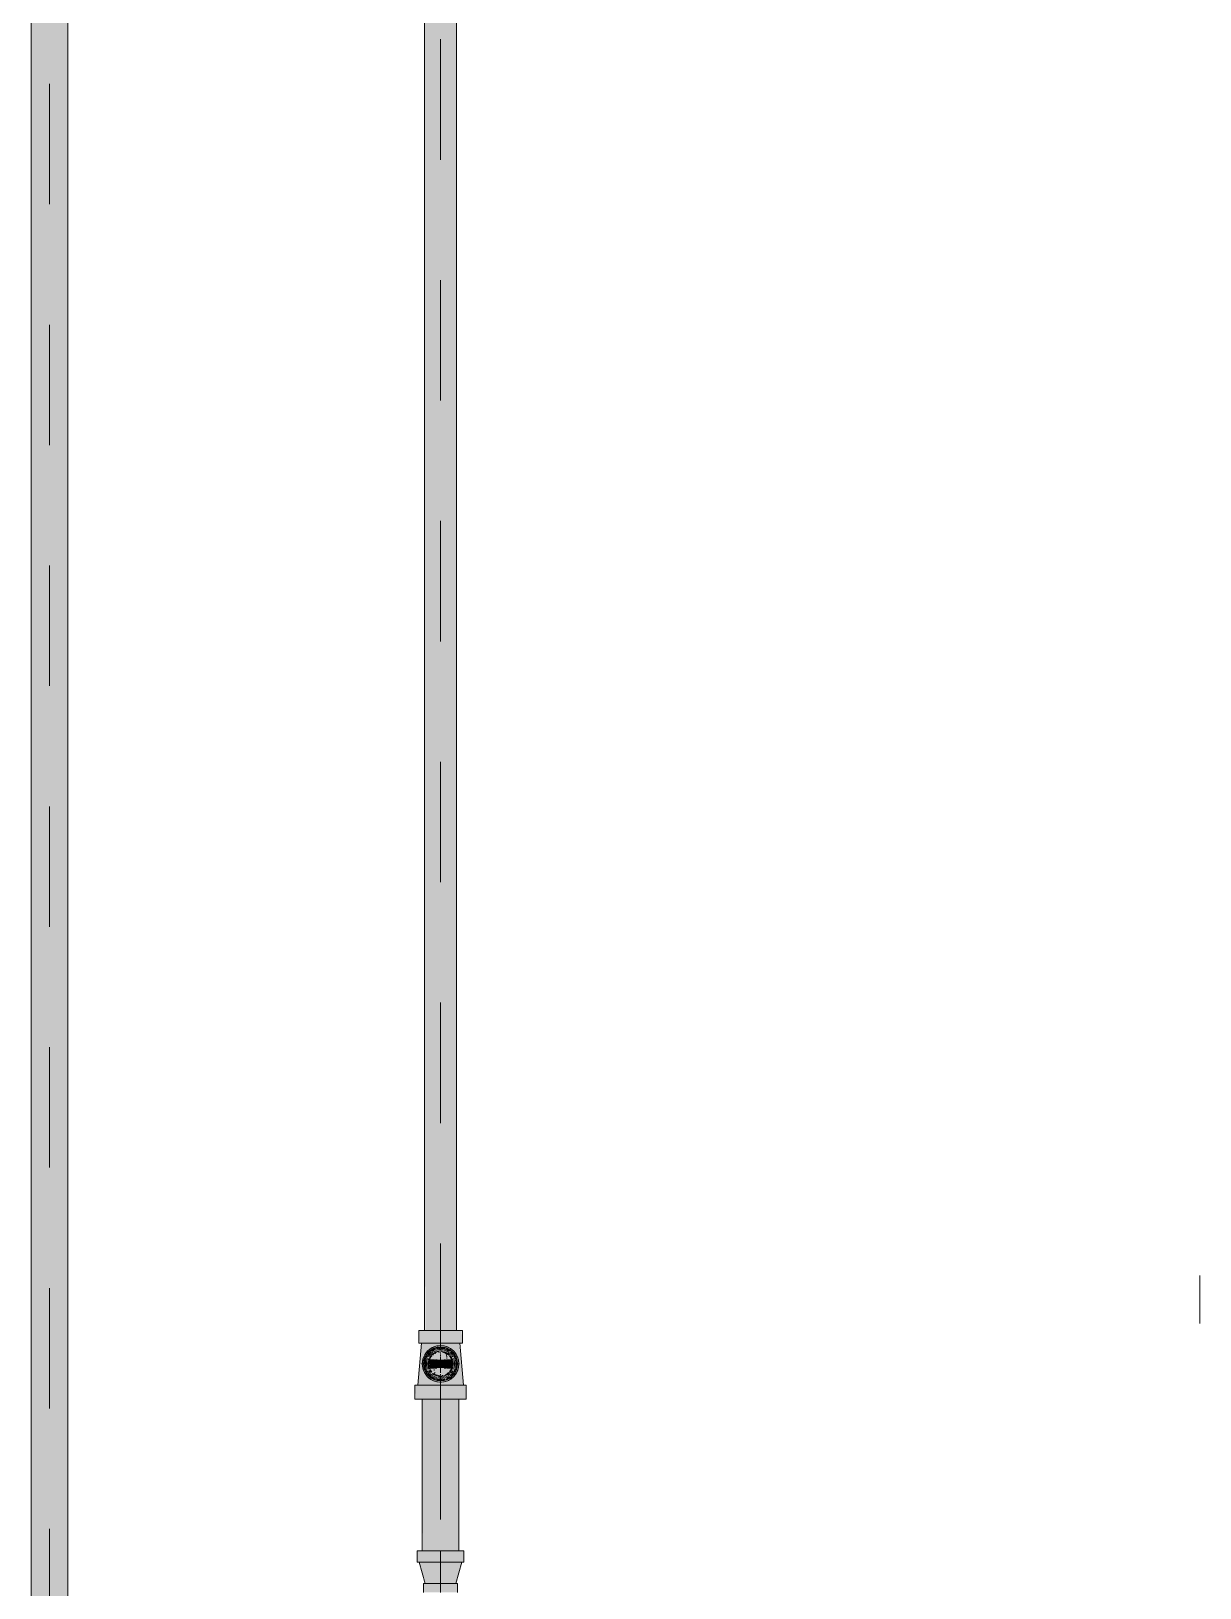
# Model space of a CAD drawing. Header units: millimetres. Extents: x -4000 to 187956, y -58990 to 162485.
# Drawn here: x 31226 to 32766, y 131155 to 133207 of the extents above; entities that cross this region are included whole.
import ezdxf

# ---------------------------------------------------------------- set-up
doc = ezdxf.new("R2010")
doc.units = ezdxf.units.MM
doc.linetypes.add('Dash 1_16_', pattern=[317.5, 158.75, -158.75])
for name, color, linetype, lineweight in [('A-DOOR', 31, 'Continuous', 13), ('F-SPRN', 3, 'Continuous', 9), ('P-PIPE', 3, 'Continuous', 9), ('P-PIPE-CNTR', 3, 'Continuous', 9)]:
    doc.layers.add(name, color=color, linetype=linetype, lineweight=lineweight)

# ---------------------------------------------------------------- blocks, each defined once
blk = doc.blocks.new('VSC-THANG MÁY 2 - 2700-V776-FFS - TANG 1')
at = {"layer": 'A-DOOR', "color": 5, "lineweight": 15}
for p, q in [((-1506.9, -118.5), (-1443.4, -118.5)), ((-1506.9, -118.5), (-1505.9, -118.5)), ((-1444.5, -118.5), (-1443.4, -118.5))]:
    blk.add_line(p, q, dxfattribs=at)
at = {"layer": 'A-DOOR', "color": 171, "lineweight": 15}
for p, q in [((-1505.9, -118.5), (-1491.7, -118.5)), ((-1491.7, -118.5), (-1494.2, -118.5)), ((-1491.7, -118.5), (-1494.2, -118.5)), ((-1459.2, -118.5), (-1491.1, -118.5)), ((-1459.2, -118.5), (-1491.1, -118.5)), ((-1456.1, -118.5), (-1458.7, -118.5)), ((-1456.1, -118.5), (-1458.7, -118.5)), ((-1458.6, -118.5), (-1444.5, -118.5))]:
    blk.add_line(p, q, dxfattribs=at)
at = {"layer": 'A-DOOR', "color": 161, "lineweight": 15}
for p, q in [((-1491.1, -118.5), (-1467, -118.5)), ((-1467, -118.5), (-1459.3, -118.5))]:
    blk.add_line(p, q, dxfattribs=at)
blk = doc.blocks.new('CMF2_NHAXUONG_A_rvt-1-FFS - TANG 1')
at = {"layer": 'A-DOOR', "color": 250, "lineweight": 9, "rotation": 270}
blk.add_blockref('VSC-THANG MÁY 2 - 2700-V776-FFS - TANG 1', (32885, 130059.9), dxfattribs=at)
blk = doc.blocks.new('Sprinkler_Up - DN20-V239-FFS - TANG 1')
at = {"layer": 'F-SPRN', "transparency": 33554534}
for points in [[(-13.5, 0), (-3.9, 0.7), (-1.7, 2.9), (-1.2, 3.5), (-0.6, 4), (0.6, 4), (1.2, 3.5), (1.7, 2.9), (4.6, 0), (22.2, 0), (18, 13.1), (6.9, 21.2), (-6.9, 21.2), (-18.2, 12.5), (-22.2, 0)], [(0, -21.2), (6.9, -21.2), (18, -13.1), (22.2, 0), (3.9, -0.7), (1.7, -2.9), (1.2, -3.5), (0.6, -4), (-0.6, -4), (-1.2, -3.5), (-1.7, -2.9), (-4.6, 0), (-22.2, 0), (-18, -13.1), (-6.9, -21.2)], [(0, -16.7), (4.3, -16.1), (11.8, -11.8), (16.1, -4.3), (16.1, 4.3), (10.8, 12.5), (8.3, 14.4), (0, 16.7), (-4.3, 16.1), (-11.8, 11.8), (-16.1, 4.3), (-16.1, -4.3), (-11.8, -11.8), (-8.3, -14.4)], [(0, -15.6), (7.8, -13.5), (13.5, -7.8), (15.1, -4), (15.1, 4), (13.5, 7.8), (7.8, 13.5), (0, 15.6), (-9.1, 12.5), (-11, 11), (-15.1, 4), (-15.1, -4), (-11, -11), (-7.8, -13.5)], [(-10.9, -5.5), (-10.9, 5.4), (-14.5, 5.4), (-14.5, -5.5)], [(-7.7, -5.5), (-7.7, 5.4), (-10.9, 5.4), (-10.9, -5.5)], [(0, -5.5), (0, 5.4), (-7.7, 5.4), (-7.7, -5.5)], [(0, 0), (5.7, 0), (2.9, 4.9), (-2.9, 4.9), (-5.7, 0)], [(-2.9, -4.9), (2.9, -4.9), (5.7, 0), (-5.7, 0)], [(0, 0), (4.6, 0), (0, 4.6), (-4.6, 0)], [(0, -4.6), (4.6, 0), (-4.6, 0)], [(0, -2.6), (1.3, 0), (-1.8, 0)], [(-1.3, 0), (1.8, 0), (0, 2.6)], [(7.7, -5.5), (7.7, 5.4), (0, 5.4), (0, -5.5)], [(10.9, -5.5), (10.9, 5.4), (7.7, 5.4), (7.7, -5.5)], [(14.5, -5.5), (14.5, 5.4), (10.9, 5.4), (10.9, -5.5)]]:
    blk.add_hatch(color=1, dxfattribs=at).paths.add_polyline_path(points)
at = {"layer": 'F-SPRN', "color": 1}
for p, q in [((-11.5, 5.4), (-14.5, 5.4)), ((-14.5, 5.4), (-11.3, 5.4)), ((-14.5, 5.4), (-14.5, 3.7)), ((-14.5, 3.3), (-14.5, 0)), ((-11.5, 5.4), (-11.5, 4)), ((-10.9, 1.9), (-10.9, 3.6)), ((-10.8, 5.4), (-8, 5.4)), ((-8.1, 5.4), (-10.8, 5.4)), ((-8.1, 5.4), (-8.1, 2.8)), ((-8.1, 2.5), (-8.1, 0.7)), ((-7.7, 4.8), (-7.7, 2.7)), ((-7.7, 4.8), (-7.7, 2.7)), ((-7.7, 2.1), (-7.7, 0.5)), ((-7.7, 2.1), (-7.7, 0.5)), ((-6.7, 5.4), (-4.7, 5.4)), ((-5.8, 3.8), (-5.8, 2.2)), ((-2.1, 0), (-2.1, 0)), ((-2.1, 0), (-2.1, -0.1)), ((-0.5, 2), (-0.6, 2)), ((-0.6, 2), (-0.6, 2)), ((0, 2.1), (-0.1, 2.1)), ((2.1, 0), (2.1, 0.1)), ((2.1, 0), (2.1, 0)), ((4.7, 5.4), (6.5, 5.4)), ((7.7, 5.4), (10.8, 5.4)), ((7.7, 5.2), (7.7, 2.7)), ((7.7, 5.2), (7.7, 2.7)), ((7.7, 2.3), (7.7, 0.5)), ((7.7, 2.3), (7.7, 0.5)), ((10.8, 5.4), (8.1, 5.4)), ((8.1, 5.4), (8.1, 2.8)), ((8.1, 2.5), (8.1, 0.4)), ((10.9, 5.4), (14.5, 5.4)), ((10.9, 3.6), (10.9, 0.2)), ((14.5, 5.4), (11.5, 5.4)), ((11.5, 5.4), (11.5, 4)), ((11.5, 3), (11.5, 0.2)), ((14.5, 5.4), (14.5, -5.5)), ((-14.5, -1.3), (-14.5, -3.7)), ((-11.1, -5.5), (-14.5, -5.5)), ((-14.5, -5.5), (-11.5, -5.5)), ((-10.9, -2.6), (-10.9, -1.3)), ((-10.8, -5.5), (-8.1, -5.5)), ((-7.8, -5.5), (-10.8, -5.5)), ((-8.1, -4.2), (-8.1, -5.5)), ((-7.7, -2.7), (-7.7, -4)), ((-7.7, -2.7), (-7.7, -4)), ((-7, -5.5), (-5.8, -5.5)), ((-4.8, -5.5), (-7, -5.5)), ((-5.8, -2.3), (-5.8, -3.8)), ((-2.1, -0.3), (-2, -0.4)), ((-2, -0.4), (-2, -0.5)), ((-2, -0.5), (-2, -0.6)), ((-2, -0.6), (-2, -0.7)), ((-2, -0.7), (-1.9, -0.7)), ((-1.9, -0.7), (-1.9, -0.8)), ((-1.9, -0.8), (-1.9, -0.9)), ((-1.9, -0.9), (-1.8, -1)), ((-1.8, -1), (-1.8, -1.1)), ((-1.8, -1), (-1.8, -1)), ((-1.8, -1.1), (-1.7, -1.2)), ((-1.7, -1.2), (-1.6, -1.3)), ((-1.7, -1.2), (-1.7, -1.2)), ((-1.6, -1.3), (-1.6, -1.4)), ((-1.6, -1.4), (-1.5, -1.4)), ((-1.5, -1.4), (-1.4, -1.5)), ((-1.4, -1.5), (-1.3, -1.6)), ((-1.4, -1.5), (-1.4, -1.5)), ((-1.3, -1.6), (-1.3, -1.7)), ((-1.3, -1.7), (-1.2, -1.7)), ((-1.2, -1.7), (-1.1, -1.7)), ((-1.1, -1.7), (-1.1, -1.8)), ((-1.1, -1.8), (-1, -1.8)), ((-1, -1.8), (-0.9, -1.9)), ((-0.9, -1.9), (-0.8, -1.9)), ((-0.8, -1.9), (-0.7, -2)), ((-0.8, -1.9), (-0.8, -1.9)), ((-0.7, -2), (-0.6, -2)), ((-0.6, -2), (-0.5, -2)), ((-0.5, -2), (-0.4, -2)), ((-0.4, -2), (-0.3, -2.1)), ((-0.4, -2), (-0.4, -2)), ((-0.3, -2.1), (-0.2, -2.1)), ((-0.2, -2.1), (-0.1, -2.1)), ((-0.1, -2.1), (0, -2.1)), ((0, -2.1), (0.1, -2.1)), ((0.1, -2.1), (0.2, -2.1)), ((0.1, -2.1), (0.1, -2.1)), ((0.2, -2.1), (0.3, -2.1)), ((0.3, -2.1), (0.4, -2)), ((0.4, -2), (0.5, -2)), ((0.5, -2), (0.6, -2)), ((0.6, -2), (0.7, -2)), ((0.6, -2), (0.6, -2)), ((0.7, -2), (0.8, -1.9)), ((0.8, -1.9), (0.9, -1.9)), ((0.9, -1.9), (1, -1.8)), ((0.9, -1.9), (0.9, -1.9)), ((1, -1.8), (1.1, -1.8)), ((1.1, -1.8), (1.2, -1.7)), ((1.2, -1.7), (1.3, -1.6)), ((1.2, -1.7), (1.2, -1.7)), ((1.3, -1.6), (1.4, -1.6)), ((1.4, -1.5), (1.5, -1.5)), ((1.4, -1.6), (1.4, -1.5)), ((1.5, -1.4), (1.6, -1.3)), ((1.5, -1.5), (1.5, -1.4)), ((1.6, -1.3), (1.7, -1.2)), ((1.6, -1.3), (1.6, -1.3)), ((1.7, -1.1), (1.8, -1.1)), ((1.7, -1.2), (1.7, -1.1)), ((1.8, -1), (1.9, -0.9)), ((1.8, -1.1), (1.8, -1)), ((1.9, -0.8), (2, -0.7)), ((1.9, -0.8), (1.9, -0.8)), ((1.9, -0.9), (1.9, -0.8)), ((2, -0.4), (2.1, -0.3)), ((2, -0.5), (2, -0.4)), ((2, -0.5), (2, -0.5)), ((2, -0.6), (2, -0.5)), ((2, -0.7), (2, -0.6)), ((2.1, -0.1), (2.1, 0)), ((2.1, -0.2), (2.1, -0.1)), ((2.1, -0.3), (2.1, -0.2)), ((7, -5.5), (4.8, -5.5)), ((5.8, -2.2), (5.8, -3.8)), ((5.8, -5.5), (7, -5.5)), ((7.7, -0.5), (7.7, -2.3)), ((7.7, -0.5), (7.7, -2.3)), ((7.7, -2.7), (7.7, -5.4)), ((7.7, -2.7), (7.7, -5.4)), ((10.8, -5.5), (7.7, -5.5)), ((8.1, -0.4), (8.1, -2.5)), ((8.1, -2.8), (8.1, -5.5)), ((8.1, -5.5), (10.8, -5.5)), ((10.9, -0.2), (10.9, -3.6)), ((14.5, -5.5), (10.9, -5.5)), ((11.5, -0.2), (11.5, -3)), ((11.5, -4), (11.5, -5.5)), ((11.5, -5.5), (14.5, -5.5))]:
    blk.add_line(p, q, dxfattribs=at)
at = {"layer": 'F-SPRN', "color": 1, "flags": 128}
for points in [[(-0.6, 2), (-0.7, 2), (-0.8, 1.9), (-0.9, 1.9), (-0.9, 1.9), (-1, 1.8), (-1.1, 1.8), (-1.2, 1.7), (-1.2, 1.7), (-1.3, 1.6), (-1.4, 1.6), (-1.4, 1.5), (-1.5, 1.5), (-1.5, 1.4), (-1.6, 1.3), (-1.6, 1.3), (-1.7, 1.2), (-1.7, 1.1), (-1.8, 1.1), (-1.8, 1), (-1.9, 0.9), (-1.9, 0.8), (-1.9, 0.8), (-2, 0.7), (-2, 0.6), (-2, 0.5), (-2, 0.5), (-2, 0.4), (-2.1, 0.3), (-2.1, 0.2), (-2.1, 0.1), (-2.1, 0)], [(-0.1, 2.1), (-0.1, 2.1), (-0.2, 2.1), (-0.3, 2.1), (-0.4, 2), (-0.5, 2)], [(2.1, 0.1), (2.1, 0.2), (2.1, 0.2), (2.1, 0.3), (2, 0.4), (2, 0.5), (2, 0.6), (2, 0.7), (1.9, 0.7), (1.9, 0.8), (1.9, 0.9), (1.8, 1), (1.8, 1), (1.8, 1.1), (1.7, 1.2), (1.7, 1.2), (1.6, 1.3), (1.6, 1.4), (1.5, 1.4), (1.4, 1.5), (1.4, 1.5), (1.3, 1.6), (1.3, 1.7), (1.2, 1.7), (1.1, 1.7), (1.1, 1.8), (1, 1.8), (0.9, 1.9), (0.8, 1.9), (0.8, 1.9), (0.7, 2), (0.6, 2), (0.5, 2), (0.4, 2), (0.4, 2), (0.3, 2.1), (0.2, 2.1), (0.1, 2.1), (0, 2.1)], [(-2.1, -0.1), (-2.1, -0.2), (-2.1, -0.2), (-2.1, -0.3)]]:
    blk.add_lwpolyline(points, dxfattribs=at)
at = {"layer": 'F-SPRN', "color": 1}
for radius, start, end in [(22.2, 360, 180), (21.9, 108.2621, 125.7507), (21.9, 99.348, 107.901), (21.9, 90.145, 98.8503), (21.9, 72.5583, 89.4624), (21.9, 54.2493, 71.7379), (21.9, 165.6773, 179.2615), (21.9, 144.9438, 164.8151), (21.9, 144, 144.9438), (21.9, 126.6942, 143.2701), (16.7, 167.6802, 180), (16.7, 167.6802, 180), (16.7, 155.3879, 164.9693), (16.7, 155.3879, 164.9693), (15.6, 166.4265, 180), (15.6, 166.4265, 180), (15.6, 150.9409, 165), (15.6, 159.6139, 165), (16.7, 136.7213, 149.931), (16.7, 136.7213, 149.931), (15.6, 150.9409, 156.3845), (15.6, 138.4214, 150), (15.6, 138.4214, 150), (16.7, 130.7528, 135), (16.7, 130.7528, 135), (16.7, 121.4181, 130.5751), (16.7, 121.4181, 130.5751), (15.6, 126.205, 133.2078), (15.6, 126.205, 133.2078), (16.7, 106.5995, 120), (16.7, 106.5995, 120), (15.6, 114.4363, 119.9813), (15.6, 114.4363, 119.9813), (4.63, 155.7832, 180), (4.63, 155.7832, 180), (16.7, 96.4143, 105), (16.7, 96.4143, 105), (4.63, 109.0192, 138.2703), (4.63, 109.0192, 138.2703), (15.6, 95.5762, 100.6843), (15.6, 95.5762, 100.6843), (2.56, 109.0192, 168.8278), (2.56, 109.0192, 168.8278), (2.04, 109.0192, 180), (16.7, 83.0684, 90), (16.7, 83.0684, 90), (4.63, 17.9592, 90), (4.63, 17.9592, 90), (3.81, 57.0577, 90), (2.56, 14.5599, 90), (2.56, 14.5599, 90), (2.04, 10.4703, 90), (15.6, 75.573, 80.5892), (15.6, 75.573, 80.5892), (3.81, 16.1605, 43.8358), (15.6, 67.5614, 74.5481), (15.6, 67.5614, 74.5481), (16.7, 60, 75), (16.7, 60, 75), (15.6, 60.0187, 65.5637), (15.6, 60.0187, 65.5637), (15.6, 54.096, 60), (15.6, 54.096, 60), (16.7, 49.4249, 58.5819), (16.7, 49.4249, 58.5819), (15.6, 46.7922, 53.795), (15.6, 46.7922, 53.795), (16.7, 45, 49.2472), (16.7, 45, 49.2472), (15.6, 30, 41.5786), (15.6, 30, 41.5786), (16.7, 30, 43.2787), (16.7, 30, 43.2787), (21.9, 36.7299, 53.3058), (15.6, 23.6155, 29.5646), (15.6, 15, 29.5646), (15.6, 15, 20.3861), (16.7, 15, 24.6121), (16.7, 15, 24.6121), (15.6, 360, 13.6618), (15.6, 0, 13.6618), (16.7, 360, 12.3198), (16.7, 0, 12.3198), (21.9, 35.0562, 36), (21.9, 15.1849, 35.0562), (21.9, 0.7385, 14.3227), (22.2, 180, 360), (21.9, 180.7385, 194.3227), (21.9, 195.1849, 215.2302), (21.9, 216.7299, 233.3058), (16.7, 180, 192.3198), (16.7, 180, 192.3198), (16.7, 195.0307, 204.6121), (16.7, 195.0307, 204.6121), (15.6, 181.9082, 193.6618), (15.6, 181.9082, 193.6618), (15.6, 197.3339, 209.5646), (15.6, 197.3339, 209.5646), (16.7, 210.069, 223.2787), (16.7, 210.069, 223.2787), (15.6, 212.5472, 221.5786), (15.6, 212.5472, 221.5786), (21.9, 234.2493, 251.7379), (16.7, 229.4249, 238.5819), (16.7, 229.4249, 238.5819), (15.6, 233.795, 240), (15.6, 233.795, 240), (16.7, 240, 255), (16.7, 240, 255), (15.6, 240.0187, 254.5481), (15.6, 240.0187, 254.5481), (4.63, 197.9592, 0), (4.63, 197.9592, 270), (15.6, 255, 267.64), (15.6, 255, 267.64), (3.81, 196.1605, 360), (2.56, 191.1677, 270), (2.56, 191.1677, 270), (2.04, 190.4703, 270), (16.7, 263.0684, 270), (16.7, 263.0684, 270), (4.63, 270, 360), (2.04, 270, 0), (2.56, 270, 0), (2.56, 270, 360), (15.6, 275.5762, 280.6843), (15.6, 275.5762, 280.6843), (16.7, 276.4143, 285), (16.7, 276.4143, 285), (16.7, 286.5995, 300), (16.7, 286.5995, 300), (15.6, 294.4363, 299.9813), (15.6, 294.4363, 299.9813), (21.9, 288.2621, 305.7507), (15.6, 300, 313.2078), (15.6, 300, 313.2078), (16.7, 301.4181, 310.5751), (16.7, 301.4181, 310.5751), (15.6, 318.4214, 330), (15.6, 318.4214, 330), (16.7, 316.7213, 330), (16.7, 316.7213, 330), (21.9, 306.6942, 323.2701), (15.6, 330.4354, 345), (15.6, 330.4354, 336.3845), (15.6, 339.6139, 345), (15.6, 346.3382, 360), (15.6, 346.3382, 360), (16.7, 335.3879, 345), (16.7, 335.3879, 345), (16.7, 347.6802, 360), (16.7, 347.6802, 360), (21.9, 324.7698, 344.8151), (21.9, 345.6773, 359.2615), (21.9, 252.5583, 269.4624), (21.9, 270.145, 278.8503), (21.9, 279.348, 287.901)]:
    blk.add_arc((0, 0), radius, start, end, dxfattribs=at)
blk = doc.blocks.new('Steel_Transition_Threaded_HoaPhat - Standard-V241-FFS - TANG 1')
at = {"layer": 'P-PIPE', "lineweight": 13, "transparency": 33554534}
h = blk.add_hatch(color=1, dxfattribs=at)
h.paths.add_polyline_path([(31765.6, 131427.6), (31771.4, 131428.4), (31776.9, 131430.6), (31781.5, 131434.2), (31785.1, 131438.8), (31787.4, 131444.3), (31788.1, 131450.1), (31787.4, 131455.9), (31784.1, 131462.6), (31781.5, 131466), (31776.9, 131469.6), (31771.4, 131471.8), (31765.6, 131472.6), (31759.8, 131471.8), (31754.4, 131469.6), (31747.1, 131462.6), (31746.1, 131461.3), (31743.9, 131455.9), (31743.1, 131450.1), (31743.9, 131444.3), (31746.1, 131438.8), (31749.7, 131434.2), (31754.4, 131430.6), (31759.8, 131428.4)])
h.paths.add_polyline_path([(31765.6, 131430), (31760.4, 131430.7), (31755.6, 131432.7), (31751.4, 131435.9), (31748.2, 131440), (31746.2, 131444.9), (31745.5, 131450.1), (31746.2, 131455.3), (31750.1, 131462.6), (31751.4, 131464.3), (31755.6, 131467.5), (31760.4, 131469.5), (31765.6, 131470.2), (31770.8, 131469.5), (31775.7, 131467.5), (31781.1, 131462.6), (31783, 131460.1), (31785, 131455.3), (31785.7, 131450.1), (31785, 131444.9), (31783, 131440), (31779.8, 131435.9), (31775.7, 131432.7), (31770.8, 131430.7)])
for points in [[(31765.6, 131430), (31765.6, 131433.7), (31757.4, 131435.9), (31751.4, 131441.9), (31749.2, 131450.1), (31751.4, 131458.3), (31757.4, 131464.3), (31765.6, 131466.5), (31765.6, 131470.2), (31760.4, 131469.5), (31755.6, 131467.5), (31750.1, 131462.6), (31748.2, 131460.1), (31746.2, 131455.3), (31745.5, 131450.1), (31746.2, 131444.9), (31748.2, 131440), (31751.4, 131435.9), (31755.6, 131432.7), (31760.4, 131430.7)], [(31765.6, 131431.6), (31770.4, 131432.2), (31774.9, 131434.1), (31778.7, 131437), (31781.6, 131440.8), (31783.5, 131445.3), (31784.1, 131450.1), (31783.5, 131454.9), (31779.1, 131462.6), (31778.7, 131463.2), (31774.9, 131466.1), (31770.4, 131468), (31765.6, 131468.6), (31760.8, 131468), (31756.4, 131466.1), (31752.1, 131462.6), (31749.6, 131459.3), (31747.8, 131454.9), (31747.1, 131450.1), (31747.8, 131445.3), (31749.6, 131440.8), (31752.5, 131437), (31756.4, 131434.1), (31760.8, 131432.2)], [(31765.6, 131430), (31770.8, 131430.7), (31775.7, 131432.7), (31779.8, 131435.9), (31783, 131440), (31785, 131444.9), (31785.7, 131450.1), (31785, 131455.3), (31781.1, 131462.6), (31779.8, 131464.3), (31775.7, 131467.5), (31770.8, 131469.5), (31765.6, 131470.2), (31765.6, 131466.5), (31773.8, 131464.3), (31779.8, 131458.3), (31782, 131450.1), (31779.8, 131441.9), (31773.8, 131435.9), (31765.6, 131433.7)]]:
    blk.add_hatch(color=1, dxfattribs=at).paths.add_polyline_path(points)
at = {"layer": 'P-PIPE', "color": 20, "lineweight": 13}
for radius, start, end in [(22.5, 90, 270), (22.5, 90, 270), (20.1, 166.0499, 180), (20.1, 150, 162.7449), (18.5, 166.5939, 180), (18.5, 166.5939, 193.4061), (18.5, 157.6232, 165), (18.5, 157.6232, 165), (20.1, 141.0399, 148.1553), (16.4, 168.5467, 178.9063), (18.5, 137.133, 150), (18.5, 137.133, 150), (16.4, 158.0319, 163.506), (20.1, 135, 139.8677), (20.1, 128.8856, 135), (16.4, 143.5463, 150), (18.5, 135, 137.133), (18.5, 135, 137.133), (18.5, 123.4976, 133.2041), (18.5, 123.4976, 133.2041), (20.1, 109.6859, 125.0043), (16.4, 121.0738, 128.0319), (18.5, 106.819, 120), (18.5, 106.819, 120), (16.4, 115.1607, 120), (16.4, 107.4657, 111.9681), (20.1, 100.9975, 105), (18.5, 91.4353, 103.2046), (18.5, 91.4353, 103.2046), (16.4, 96.2132, 104.6042), (20.1, 90.5246, 98.5089), (22.5, 270, 90), (22.5, 270, 90), (18.5, 78.0986, 90), (18.5, 78.0986, 90), (20.1, 75.0607, 87.9279), (18.5, 60, 75), (18.5, 60, 75), (16.4, 66.9681, 72.9388), (20.1, 54.9957, 75), (16.4, 50.4733, 56.6389), (18.5, 46.7959, 56.5024), (18.5, 46.7959, 56.5024), (20.1, 40.1323, 51.1144), (16.4, 30, 38.0319), (18.5, 42.867, 45), (18.5, 42.867, 45), (18.5, 30, 42.867), (18.5, 30, 42.867), (20.1, 31.8447, 38.9601), (16.4, 0, 8.0319), (18.5, 15, 22.3768), (18.5, 15, 22.3768), (20.1, 17.2551, 30), (18.5, 0, 13.4061), (18.5, 346.5939, 13.4061), (20.1, 346.0499, 13.9501), (20.1, 180, 193.9501), (20.1, 197.2551, 210), (18.5, 180, 193.4061), (18.5, 195, 202.3768), (18.5, 195, 202.3768), (20.1, 211.8447, 225), (16.4, 184.8393, 191.4533), (18.5, 210, 223.5703), (18.5, 210, 223.5703), (20.1, 225, 231.1144), (16.4, 210.6635, 216.4537), (18.5, 226.7959, 236.5024), (18.5, 226.7959, 236.5024), (20.1, 234.9957, 240), (16.4, 230.4733, 236.6389), (20.1, 240, 255), (18.5, 240, 255), (18.5, 240, 255), (16.4, 240, 246.5955), (16.4, 250.3629, 255), (18.5, 258.0986, 270), (18.5, 258.0986, 270), (16.4, 264.1652, 268.506), (18.5, 271.4353, 283.2046), (18.5, 271.4353, 283.2046), (16.4, 276.2132, 283.9063), (16.4, 287.4657, 291.9681), (18.5, 286.819, 300), (18.5, 286.819, 300), (16.4, 293.4045, 300), (20.1, 289.6859, 305.0043), (18.5, 303.4976, 313.2041), (18.5, 303.4976, 313.2041), (20.1, 308.8856, 328.1553), (18.5, 316.4297, 330), (18.5, 316.4297, 330), (16.4, 338.0319, 342.8691), (16.4, 353.5463, 0), (18.5, 337.6232, 345), (18.5, 337.6232, 345), (20.1, 330, 342.7449), (18.5, 346.5939, 0), (20.1, 255.0607, 267.9279), (20.1, 270.5246, 278.5089), (20.1, 280.9975, 285)]:
    blk.add_arc((31765.6, 131450.1), radius, start, end, dxfattribs=at)

msp = doc.modelspace()

# ---------------------------------------------------------------- block references
at = {"lineweight": 5}
msp.add_blockref('CMF2_NHAXUONG_A_rvt-1-FFS - TANG 1', (0, 0), dxfattribs=at)

# ---------------------------------------------------------------- next in the draw order: hatches: boundary and pattern name
at = {"layer": 'P-PIPE', "transparency": 33554534}
for points in [[(31243.8, 126503.5), (31250, 126503.5), (31250, 134725.1), (31225.9, 134725.1), (31226.7, 126503.5), (31237.9, 126503.5)], [(31256.2, 126503.5), (31274.1, 126503.5), (31273.3, 134725.1), (31250, 134725.1), (31250, 126503.5)], [(31765.6, 131494.3), (31765.6, 134148.9), (31744.5, 134148.9), (31745.3, 131494.3), (31760.2, 131494.3)], [(31765.6, 131494.3), (31786.7, 131494.3), (31786, 134148.9), (31765.6, 134148.9), (31765.6, 131499.1)], [(31745.4, 131477.6), (31765.6, 131477.6), (31765.6, 131494.3), (31737, 131494.3), (31738, 131477.6), (31740.8, 131477.6)], [(31794.3, 131477.6), (31793.3, 131494.3), (31765.6, 131494.3), (31765.6, 131477.6), (31793.3, 131477.6)], [(31736.6, 131422.2), (31765.6, 131422.2), (31765.6, 131428.9), (31758.1, 131430.3), (31751.9, 131434), (31747.5, 131439.3), (31744.9, 131445.9), (31744.7, 131453.5), (31748.9, 131462.6), (31751.8, 131466.1), (31760, 131470.2), (31765.6, 131471.2), (31765.6, 131477.6), (31740.3, 131477.6), (31735.6, 131422.2)], [(31765.6, 131426), (31771.9, 131426.8), (31777.7, 131429.2), (31782.7, 131433), (31786.5, 131438), (31788.9, 131443.8), (31789.7, 131450.1), (31788.9, 131456.3), (31786.1, 131462.6), (31782.7, 131467.1), (31777.7, 131471), (31771.9, 131473.4), (31765.6, 131474.2), (31759.4, 131473.4), (31753.6, 131471), (31748.6, 131467.1), (31744.7, 131462.1), (31742.3, 131456.3), (31741.5, 131450.1), (31742.3, 131443.8), (31744.7, 131438), (31748.6, 131433), (31753.6, 131429.2), (31759.4, 131426.8), (31764.5, 131426.1)], [(31795.6, 131422.2), (31790, 131477.6), (31765.6, 131477.6), (31765.6, 131471.2), (31774.7, 131468.9), (31779.4, 131466.1), (31784, 131460.6), (31786.5, 131453.5), (31786.3, 131445.9), (31783.8, 131439.3), (31779.4, 131434), (31773.1, 131430.3), (31765.6, 131428.9), (31765.6, 131422.2), (31794.6, 131422.2)], [(31757.3, 131435.6), (31758.4, 131437.6), (31757.3, 131441.7), (31758.4, 131445.9), (31761.5, 131449), (31772.9, 131454.3), (31774, 131458.4), (31772.8, 131462.6), (31771.5, 131464.3), (31765.6, 131466.8), (31757.3, 131464.6), (31751.2, 131458.4), (31748.9, 131450.1), (31751.2, 131441.7), (31753.8, 131438.3)], [(31765.6, 131433.4), (31774, 131435.6), (31777.4, 131438.3), (31781.8, 131445.8), (31781.8, 131454.4), (31776.5, 131462.6), (31774, 131464.6), (31765.6, 131466.8), (31761.3, 131466.2), (31753.8, 131461.9), (31749.5, 131454.4), (31749.5, 131445.8), (31753.8, 131438.3), (31757.3, 131435.6)], [(31736.4, 131403.8), (31765.6, 131403.8), (31765.6, 131422.2), (31731.8, 131422.2), (31733, 131403.8), (31734.2, 131403.8)], [(31799.4, 131403.8), (31798.3, 131422.2), (31765.6, 131422.2), (31765.6, 131403.8), (31798.3, 131403.8)], [(31759.4, 131203.5), (31765.6, 131203.5), (31765.6, 131403.8), (31741.5, 131403.8), (31742.3, 131203.5), (31753.6, 131203.5)], [(31765.6, 131203.5), (31789.8, 131203.5), (31788.9, 131403.8), (31765.6, 131403.8), (31765.6, 131280.1)], [(31735.9, 131188.6), (31796.4, 131188.6), (31795.4, 131203.5), (31734.8, 131203.5), (31734.8, 131188.6)], [(31779.8, 131160.7), (31785.7, 131160.7), (31792.8, 131188.6), (31737.5, 131188.6), (31746.2, 131160.7), (31775.7, 131160.7)], [(31743.9, 131148.9), (31788.1, 131148.9), (31787.4, 131160.7), (31743.1, 131160.7), (31743.1, 131148.9)]]:
    msp.add_hatch(color=1, dxfattribs=at).paths.add_polyline_path(points)

# ---------------------------------------------------------------- next in the draw order: linework, layer by layer
at = {"layer": 'P-PIPE', "color": 20, "lineweight": 13}
for p, q in [((31225.9, 134725.1), (31225.9, 126503.5)), ((31274.1, 126503.5), (31274.1, 134725.1)), ((31744.5, 134148.9), (31744.5, 131494.3)), ((31786.7, 131494.3), (31786.7, 134148.9)), ((31737, 131494.3), (31737, 131477.6)), ((31744.4, 131494.3), (31737, 131494.3)), ((31765.6, 131494.3), (31737, 131494.3)), ((31744.5, 131494.3), (31745.3, 131494.3)), ((31745.3, 131494.3), (31750.7, 131494.3)), ((31750.7, 131494.3), (31745.4, 131494.3)), ((31758.2, 131494.3), (31751.3, 131494.3)), ((31751.3, 131494.3), (31780, 131494.3)), ((31765.6, 131494.3), (31758.2, 131494.3)), ((31773, 131494.3), (31765.6, 131494.3)), ((31794.3, 131494.3), (31765.6, 131494.3)), ((31779.9, 131494.3), (31773, 131494.3)), ((31780.5, 131494.3), (31785.9, 131494.3)), ((31785.9, 131494.3), (31780.6, 131494.3)), ((31786, 131494.3), (31786.7, 131494.3)), ((31793.3, 131494.3), (31786.8, 131494.3)), ((31794.3, 131494.3), (31793.3, 131494.3)), ((31794.3, 131477.6), (31794.3, 131494.3)), ((31740.3, 131477.6), (31735.6, 131422.2)), ((31737, 131477.6), (31740.2, 131477.6)), ((31737, 131477.6), (31765.6, 131477.6)), ((31741.1, 131477.6), (31745.4, 131477.6)), ((31745.4, 131477.6), (31750.3, 131477.6)), ((31751.3, 131477.6), (31757.5, 131477.6)), ((31759.1, 131477.6), (31765.6, 131477.6)), ((31765.6, 131477.6), (31772.2, 131477.6)), ((31765.6, 131477.6), (31794.3, 131477.6)), ((31773.7, 131477.6), (31779.9, 131477.6)), ((31781, 131477.6), (31785.9, 131477.6)), ((31785.9, 131477.6), (31790.1, 131477.6)), ((31795.6, 131422.2), (31790.9, 131477.6)), ((31791, 131477.6), (31794.3, 131477.6)), ((31731.8, 131422.2), (31731.8, 131403.8)), ((31735.4, 131422.2), (31731.8, 131422.2)), ((31765.6, 131422.2), (31731.8, 131422.2)), ((31741.7, 131422.2), (31736.6, 131422.2)), ((31748.7, 131422.2), (31741.7, 131422.2)), ((31756.9, 131422.2), (31748.7, 131422.2)), ((31765.6, 131422.2), (31757.8, 131422.2)), ((31773.4, 131422.2), (31765.6, 131422.2)), ((31799.4, 131422.2), (31765.6, 131422.2)), ((31782.5, 131422.2), (31774.4, 131422.2)), ((31789.5, 131422.2), (31782.5, 131422.2)), ((31794.7, 131422.2), (31789.5, 131422.2)), ((31798.3, 131422.2), (31795.8, 131422.2)), ((31799.4, 131422.2), (31798.3, 131422.2)), ((31799.4, 131403.8), (31799.4, 131422.2)), ((31731.8, 131403.8), (31741.5, 131403.8)), ((31731.8, 131403.8), (31765.6, 131403.8)), ((31741.5, 131403.8), (31741.5, 131203.5)), ((31748.6, 131403.8), (31741.5, 131403.8)), ((31742.3, 131403.8), (31748.5, 131403.8)), ((31748.7, 131403.8), (31756.9, 131403.8)), ((31782.5, 131403.8), (31748.7, 131403.8)), ((31756.9, 131403.8), (31765.6, 131403.8)), ((31765.6, 131403.8), (31774.4, 131403.8)), ((31765.6, 131403.8), (31799.4, 131403.8)), ((31774.4, 131403.8), (31782.5, 131403.8)), ((31782.7, 131403.8), (31789, 131403.8)), ((31789.8, 131403.8), (31782.7, 131403.8)), ((31789.8, 131403.8), (31799.4, 131403.8)), ((31789.8, 131203.5), (31789.8, 131403.8)), ((31734.8, 131203.5), (31734.8, 131188.6)), ((31796.4, 131203.5), (31734.8, 131203.5)), ((31741.3, 131203.5), (31734.8, 131203.5)), ((31734.8, 131188.6), (31737.3, 131188.6)), ((31734.8, 131188.6), (31796.4, 131188.6)), ((31737.5, 131188.6), (31745.5, 131160.7)), ((31739, 131188.6), (31743.8, 131188.6)), ((31741.5, 131203.5), (31743.7, 131203.5)), ((31743.8, 131203.5), (31742.1, 131203.5)), ((31743.8, 131188.6), (31750.2, 131188.6)), ((31750.2, 131203.5), (31744.6, 131203.5)), ((31744.7, 131203.5), (31786.5, 131203.5)), ((31757.7, 131203.5), (31750.2, 131203.5)), ((31750.2, 131188.6), (31757.7, 131188.6)), ((31765.6, 131203.5), (31757.7, 131203.5)), ((31758.3, 131188.6), (31765.6, 131188.6)), ((31773.6, 131203.5), (31765.6, 131203.5)), ((31765.6, 131188.6), (31772.9, 131188.6)), ((31781, 131203.5), (31773.6, 131203.5)), ((31773.6, 131188.6), (31781, 131188.6)), ((31786.6, 131203.5), (31781, 131203.5)), ((31781, 131188.6), (31787.4, 131188.6)), ((31785.7, 131160.7), (31793.7, 131188.6)), ((31789.1, 131203.5), (31787.4, 131203.5)), ((31787.4, 131188.6), (31792.3, 131188.6)), ((31787.6, 131203.5), (31789.8, 131203.5)), ((31796.4, 131203.5), (31790, 131203.5)), ((31794, 131188.6), (31796.4, 131188.6)), ((31796.4, 131188.6), (31796.4, 131203.5)), ((31743.1, 131160.7), (31743.1, 131148.9)), ((31788.1, 131160.7), (31743.1, 131160.7)), ((31745.4, 131160.7), (31743.1, 131160.7)), ((31749.7, 131160.7), (31746.2, 131160.7)), ((31754.4, 131160.7), (31749.7, 131160.7)), ((31759.8, 131160.7), (31754.4, 131160.7)), ((31765.6, 131160.7), (31760.4, 131160.7)), ((31770.8, 131160.7), (31765.6, 131160.7)), ((31776.9, 131160.7), (31771.4, 131160.7)), ((31781.5, 131160.7), (31776.9, 131160.7)), ((31785.1, 131160.7), (31781.5, 131160.7)), ((31788.1, 131160.7), (31785.9, 131160.7)), ((31788.1, 131148.9), (31788.1, 131160.7))]:
    msp.add_line(p, q, dxfattribs=at)
for radius, start, end in [(24.1, 90, 270), (24.1, 90, 148.5565), (24.1, 272.7305, 90), (24.1, 270, 90), (24.1, 150, 267.2695), (21.1, 165.7378, 177.9758), (24.1, 148.5565, 150), (21.1, 158.0211, 165), (21.1, 151.0876, 154.6013), (21.1, 137.2293, 141.8404), (21.1, 128.0211, 135), (21.1, 108.8679, 125.8689), (21.1, 99.731, 105), (21.1, 90, 98.0211), (21.1, 75, 87.7707), (21.1, 62.2293, 68.0211), (21.1, 54.1311, 60), (21.1, 39.4236, 50.5764), (21.1, 25.3987, 30), (21.1, 15, 21.9789), (21.1, 2.0242, 12.7707), (21.1, 183.5565, 194.2622), (21.1, 195, 203.0211), (21.1, 205.3987, 210), (21.1, 219.3488, 233.0211), (21.1, 234.4236, 245.5764), (21.1, 291.9789, 305.8689), (21.1, 315, 320.0725), (21.1, 321.9789, 326.1637), (21.1, 330, 334.6013), (21.1, 336.9789, 345), (21.1, 345.7378, 357.9758), (21.1, 246.9789, 251.1321), (21.1, 255, 270), (24.1, 267.2695, 270), (21.1, 270, 276.9789), (24.1, 270, 272.7305), (21.1, 279.731, 285)]:
    msp.add_arc((31765.6, 131450.1), radius, start, end, dxfattribs=at)
at = {"layer": 'P-PIPE', "color": 1}
for centre, radius, start, end in [((31765.6, 131450.1), 16.7, 170.1108, 177.203), ((31765.6, 131450.1), 16.7, 157.579, 164.2722), ((31765.6, 131458.4), 8.35, 69.0027, 79.2369), ((31765.6, 131458.4), 8.35, 316.3183, 330), ((31765.6, 131458.4), 8.35, 30, 30.1617), ((31765.6, 131458.4), 8.35, 20.1285, 29.0413), ((31765.6, 131458.4), 8.35, 8.0385, 17.9918), ((31765.6, 131458.4), 8.35, 352.2824, 1.6717), ((31765.6, 131450.1), 16.7, 52.0082, 57.203), ((31765.6, 131450.1), 16.7, 46.0317, 51.8726), ((31765.6, 131450.1), 16.7, 39.3092, 45.2846), ((31765.6, 131450.1), 16.7, 32.3031, 39.2955), ((31765.6, 131450.1), 16.7, 23.314, 31.0974), ((31765.6, 131450.1), 16.7, 16.9375, 22.421), ((31765.6, 131450.1), 16.7, 4.3093, 9.8892), ((31765.6, 131450.1), 16.7, 182.797, 189.8892), ((31765.6, 131450.1), 16.7, 190.2154, 195.2487), ((31765.6, 131450.1), 16.7, 231.8726, 237.203), ((31765.6, 131441.7), 8.35, 172.0327, 181.5407), ((31765.6, 131441.7), 8.35, 199.9004, 209.0413), ((31765.6, 131441.7), 8.35, 131.0366, 150), ((31765.6, 131441.7), 8.35, 226.6998, 237.8461), ((31765.6, 131441.7), 8.35, 115.6806, 125.5287), ((31765.6, 131441.7), 8.35, 100.6842, 114.0387), ((31765.6, 131441.7), 8.35, 249.0027, 259.2369), ((31765.6, 131441.7), 8.35, 90, 100.6842), ((31765.6, 131450.1), 16.7, 264.6626, 273.5288), ((31765.6, 131458.4), 8.35, 270, 280.6842), ((31765.6, 131450.1), 16.7, 308.1274, 313.9683), ((31765.6, 131450.1), 16.7, 314.7154, 320.6908), ((31765.6, 131450.1), 16.7, 328.9026, 336.686), ((31765.6, 131450.1), 16.7, 337.2636, 343.0625)]:
    msp.add_arc(centre, radius, start, end, dxfattribs=at)
at = {"layer": 'P-PIPE-CNTR', "color": 1, "linetype": 'Dash 1_16_'}
for p, q in [((31250, 134725.1), (31250, 126503.5)), ((31250, 134725.1), (31250, 126503.5)), ((31765.6, 134148.9), (31765.6, 131494.3)), ((31765.6, 134148.9), (31765.6, 131494.3)), ((31765.6, 131472.6), (31765.6, 131475.1)), ((31765.6, 131471.2), (31765.6, 131472.6)), ((31765.6, 131468.6), (31765.6, 131470.2)), ((31765.6, 131463.6), (31765.6, 131465.2)), ((31765.6, 131459.8), (31765.6, 131462.6)), ((31765.6, 131455.5), (31765.6, 131459.1)), ((31765.6, 131452.6), (31765.6, 131454.3)), ((31765.6, 131450.1), (31765.6, 131452.1)), ((31740.6, 131450.1), (31743.1, 131450.1)), ((31743.4, 131450.1), (31747.1, 131450.1)), ((31747.1, 131450.1), (31748.9, 131450.1)), ((31752.5, 131450.1), (31756, 131450.1)), ((31756, 131450.1), (31758, 131450.1)), ((31761, 131450.1), (31763.2, 131450.1)), ((31764.3, 131450.1), (31765.6, 131450.1)), ((31765.6, 131448), (31765.6, 131450.1)), ((31765.6, 131450.1), (31767, 131450.1)), ((31765.6, 131445.9), (31765.6, 131447.5)), ((31765.6, 131441.1), (31765.6, 131444.6)), ((31765.6, 131438.1), (31765.6, 131440.4)), ((31765.6, 131435), (31765.6, 131436.5)), ((31765.6, 131432.2), (31765.6, 131433.4)), ((31765.6, 131430), (31765.6, 131431.6)), ((31767.4, 131450.1), (31770.3, 131450.1)), ((31771.3, 131450.1), (31779.1, 131450.1)), ((31782, 131450.1), (31784.1, 131450.1)), ((31784.1, 131450.1), (31787.9, 131450.1)), ((31788.1, 131450.1), (31790.6, 131450.1)), ((31765.6, 131427.6), (31765.6, 131428.9)), ((31765.6, 131425.1), (31765.6, 131427.6)), ((31765.6, 131403.8), (31765.6, 131203.5)), ((31765.6, 131403.8), (31765.6, 131203.5))]:
    msp.add_line(p, q, dxfattribs=at)
at = {"layer": 'P-PIPE-CNTR', "color": 20, "lineweight": 13}
for p, q in [((31765.6, 131474.2), (31765.6, 131494.3)), ((31765.6, 131471.2), (31765.6, 131472.6)), ((31765.6, 131468.6), (31765.6, 131470.2)), ((31765.6, 131463.6), (31765.6, 131465.2)), ((31765.6, 131459.8), (31765.6, 131462.6)), ((31765.6, 131455.5), (31765.6, 131459.1)), ((31765.6, 131452.6), (31765.6, 131454.3)), ((31765.6, 131450.1), (31765.6, 131452.1)), ((31765.6, 131448), (31765.6, 131450.1)), ((31765.6, 131446.1), (31765.6, 131447.5)), ((31765.6, 131441.1), (31765.6, 131444.6)), ((31765.6, 131438.1), (31765.6, 131440.1)), ((31765.6, 131435.3), (31765.6, 131436.5)), ((31765.6, 131430), (31765.6, 131431.6)), ((31765.6, 131427.6), (31765.6, 131428.9)), ((31765.6, 131426.1), (31765.6, 131427.6)), ((31765.6, 131403.8), (31765.6, 131426)), ((31765.6, 131203.5), (31765.6, 131148.9))]:
    msp.add_line(p, q, dxfattribs=at)

# ---------------------------------------------------------------- next in the draw order: block references
at = {"layer": 'F-SPRN', "color": 1}
msp.add_blockref('Sprinkler_Up - DN20-V239-FFS - TANG 1', (31765.6, 131450.1), dxfattribs=at)
at = {"layer": 'P-PIPE', "color": 20, "lineweight": 13}
msp.add_blockref('Steel_Transition_Threaded_HoaPhat - Standard-V241-FFS - TANG 1', (0, 0), dxfattribs=at)

doc.saveas('drawing.dxf')
